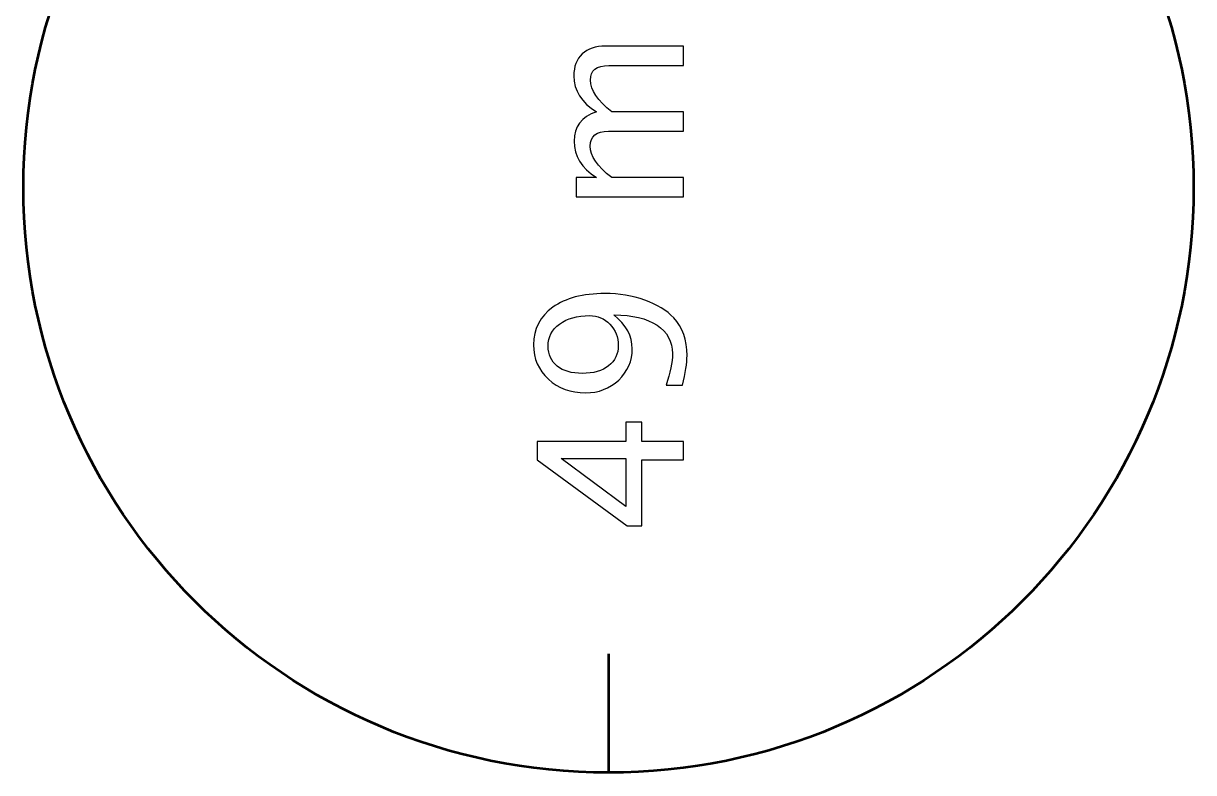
# Model space of a CAD drawing. Header units: centimetres. Extents: x -42.5 to 44.4, y -43.5 to 43.2.
# Drawn here: x -30.95 to -26.05, y 2.05 to 5.187 of the extents above; entities that cross this region are included whole.
import ezdxf

# ---------------------------------------------------------------- set-up
doc = ezdxf.new("R2010")
doc.units = ezdxf.units.CM
doc.header["$MEASUREMENT"] = 0
doc.layers.add('Layer 1', color=7, linetype='Continuous')

msp = doc.modelspace()

# ---------------------------------------------------------------- linework, layer by layer
at = {"layer": 'Layer 1', "lineweight": 53}
msp.add_ellipse((-28.5, 4.5), major_axis=(0, 2.45), ratio=1, dxfattribs=at)
at = {"layer": 'Layer 1'}
for points, knots in [([(-28.18631, 4.46006), (-28.18631, 4.46006), (-28.63505, 4.46006), (-28.63505, 4.46006), (-28.63505, 4.46006), (-28.63505, 4.46006), (-28.63505, 4.54134), (-28.63505, 4.54134), (-28.63505, 4.54134), (-28.63505, 4.54134), (-28.55024, 4.54134), (-28.55024, 4.54134), (-28.55024, 4.54134), (-28.61303, 4.58099), (-28.64436, 4.63179), (-28.64436, 4.69402), (-28.64436, 4.69402), (-28.64436, 4.754), (-28.61303, 4.79478), (-28.55024, 4.81651), (-28.55024, 4.81651), (-28.6136, 4.85503), (-28.64521, 4.90527), (-28.64521, 4.96693), (-28.64521, 4.96693), (-28.64521, 5.0063), (-28.63363, 5.03692), (-28.61035, 5.0588), (-28.61035, 5.0588), (-28.58707, 5.08067), (-28.55447, 5.09168), (-28.51256, 5.09168), (-28.51256, 5.09168), (-28.51256, 5.09168), (-28.18631, 5.09168), (-28.18631, 5.09168), (-28.18631, 5.09168), (-28.18631, 5.09168), (-28.18631, 5.0104), (-28.18631, 5.0104), (-28.18631, 5.0104), (-28.18631, 5.0104), (-28.49915, 5.0104), (-28.49915, 5.0104), (-28.49915, 5.0104), (-28.55024, 5.0104), (-28.57578, 4.99008), (-28.57578, 4.94944), (-28.57578, 4.94944), (-28.57578, 4.90724), (-28.546, 4.86293), (-28.48631, 4.81651), (-28.48631, 4.81651), (-28.48631, 4.81651), (-28.18631, 4.81651), (-28.18631, 4.81651), (-28.18631, 4.81651), (-28.18631, 4.81651), (-28.18631, 4.73523), (-28.18631, 4.73523), (-28.18631, 4.73523), (-28.18631, 4.73523), (-28.49944, 4.73523), (-28.49944, 4.73523), (-28.49944, 4.73523), (-28.55094, 4.73523), (-28.57662, 4.71463), (-28.57662, 4.67328), (-28.57662, 4.67328), (-28.57662, 4.63222), (-28.54671, 4.58819), (-28.48674, 4.54134), (-28.48674, 4.54134), (-28.48674, 4.54134), (-28.18631, 4.54134), (-28.18631, 4.54134), (-28.18631, 4.54134), (-28.18631, 4.54134), (-28.18631, 4.46006), (-28.18631, 4.46006)], [0, 0, 0, 0, 0.047619, 0.047619, 0.047619, 0.047619, 0.0952381, 0.0952381, 0.0952381, 0.0952381, 0.1428571, 0.1428571, 0.1428571, 0.1428571, 0.1904762, 0.1904762, 0.1904762, 0.1904762, 0.2380952, 0.2380952, 0.2380952, 0.2380952, 0.2857143, 0.2857143, 0.2857143, 0.2857143, 0.3333333, 0.3333333, 0.3333333, 0.3333333, 0.3809524, 0.3809524, 0.3809524, 0.3809524, 0.4285714, 0.4285714, 0.4285714, 0.4285714, 0.4761905, 0.4761905, 0.4761905, 0.4761905, 0.5238095, 0.5238095, 0.5238095, 0.5238095, 0.5714286, 0.5714286, 0.5714286, 0.5714286, 0.6190476, 0.6190476, 0.6190476, 0.6190476, 0.6666667, 0.6666667, 0.6666667, 0.6666667, 0.7142857, 0.7142857, 0.7142857, 0.7142857, 0.7619048, 0.7619048, 0.7619048, 0.7619048, 0.8095238, 0.8095238, 0.8095238, 0.8095238, 0.8571429, 0.8571429, 0.8571429, 0.8571429, 0.9047619, 0.9047619, 0.9047619, 0.9047619, 1, 1, 1, 1]), ([(-28.1897, 3.67209), (-28.1897, 3.67209), (-28.25912, 3.67209), (-28.25912, 3.67209), (-28.25912, 3.67209), (-28.24106, 3.72388), (-28.23203, 3.76791), (-28.23203, 3.80431), (-28.23203, 3.80431), (-28.23203, 3.85497), (-28.25362, 3.89462), (-28.2968, 3.92313), (-28.2968, 3.92313), (-28.33998, 3.95163), (-28.40009, 3.96588), (-28.477, 3.96588), (-28.477, 3.96588), (-28.42606, 3.92454), (-28.40052, 3.87755), (-28.40052, 3.82477), (-28.40052, 3.82477), (-28.40052, 3.77327), (-28.41943, 3.72952), (-28.45739, 3.69368), (-28.45739, 3.69368), (-28.49534, 3.65784), (-28.54149, 3.63992), (-28.5961, 3.63992), (-28.5961, 3.63992), (-28.65875, 3.63992), (-28.71068, 3.65897), (-28.75189, 3.69721), (-28.75189, 3.69721), (-28.79309, 3.73531), (-28.81369, 3.78329), (-28.81369, 3.84114), (-28.81369, 3.84114), (-28.81369, 3.90761), (-28.78702, 3.95996), (-28.73368, 3.9982), (-28.73368, 3.9982), (-28.68034, 4.03644), (-28.60739, 4.05563), (-28.51468, 4.05563), (-28.51468, 4.05563), (-28.45569, 4.05563), (-28.40024, 4.04646), (-28.34831, 4.02797), (-28.34831, 4.02797), (-28.29624, 4.00949), (-28.25588, 3.98479), (-28.22695, 3.95361), (-28.22695, 3.95361), (-28.1897, 3.91381), (-28.17107, 3.86132), (-28.17107, 3.79641), (-28.17107, 3.79641), (-28.17107, 3.76438), (-28.17728, 3.72303), (-28.1897, 3.67209)], [0, 0, 0, 0, 0.0625, 0.0625, 0.0625, 0.0625, 0.125, 0.125, 0.125, 0.125, 0.1875, 0.1875, 0.1875, 0.1875, 0.25, 0.25, 0.25, 0.25, 0.3125, 0.3125, 0.3125, 0.3125, 0.375, 0.375, 0.375, 0.375, 0.4375, 0.4375, 0.4375, 0.4375, 0.5, 0.5, 0.5, 0.5, 0.5625, 0.5625, 0.5625, 0.5625, 0.625, 0.625, 0.625, 0.625, 0.6875, 0.6875, 0.6875, 0.6875, 0.75, 0.75, 0.75, 0.75, 0.8125, 0.8125, 0.8125, 0.8125, 0.875, 0.875, 0.875, 0.875, 1, 1, 1, 1]), ([(-28.60993, 3.7212), (-28.56336, 3.7212), (-28.52653, 3.73178), (-28.49944, 3.75295), (-28.49944, 3.75295), (-28.47248, 3.77411), (-28.45894, 3.80262), (-28.45894, 3.8386), (-28.45894, 3.8386), (-28.45894, 3.87317), (-28.47065, 3.90267), (-28.49407, 3.92694), (-28.49407, 3.92694), (-28.5175, 3.95121), (-28.54586, 3.96334), (-28.57888, 3.96334), (-28.57888, 3.96334), (-28.63109, 3.96334), (-28.67315, 3.95163), (-28.7049, 3.92807), (-28.7049, 3.92807), (-28.73679, 3.90464), (-28.75273, 3.87388), (-28.75273, 3.83564), (-28.75273, 3.83564), (-28.75273, 3.79994), (-28.74003, 3.772), (-28.71463, 3.75168), (-28.71463, 3.75168), (-28.68923, 3.73136), (-28.65438, 3.7212), (-28.60993, 3.7212)], [0, 0, 0, 0, 0.1111111, 0.1111111, 0.1111111, 0.1111111, 0.2222222, 0.2222222, 0.2222222, 0.2222222, 0.3333333, 0.3333333, 0.3333333, 0.3333333, 0.4444444, 0.4444444, 0.4444444, 0.4444444, 0.5555556, 0.5555556, 0.5555556, 0.5555556, 0.6666667, 0.6666667, 0.6666667, 0.6666667, 0.7777778, 0.7777778, 0.7777778, 0.7777778, 1, 1, 1, 1]), ([(-28.18631, 3.35938), (-28.18631, 3.35938), (-28.35988, 3.35938), (-28.35988, 3.35938), (-28.35988, 3.35938), (-28.35988, 3.35938), (-28.35988, 3.08337), (-28.35988, 3.08337), (-28.35988, 3.08337), (-28.35988, 3.08337), (-28.42168, 3.08337), (-28.42168, 3.08337), (-28.42168, 3.08337), (-28.42168, 3.08337), (-28.79845, 3.35938), (-28.79845, 3.35938), (-28.79845, 3.35938), (-28.79845, 3.35938), (-28.79845, 3.43558), (-28.79845, 3.43558), (-28.79845, 3.43558), (-28.79845, 3.43558), (-28.42676, 3.43558), (-28.42676, 3.43558), (-28.42676, 3.43558), (-28.42676, 3.43558), (-28.42676, 3.51771), (-28.42676, 3.51771), (-28.42676, 3.51771), (-28.42676, 3.51771), (-28.35988, 3.51771), (-28.35988, 3.51771), (-28.35988, 3.51771), (-28.35988, 3.51771), (-28.35988, 3.43558), (-28.35988, 3.43558), (-28.35988, 3.43558), (-28.35988, 3.43558), (-28.18631, 3.43558), (-28.18631, 3.43558), (-28.18631, 3.43558), (-28.18631, 3.43558), (-28.18631, 3.35938), (-28.18631, 3.35938)], [0, 0, 0, 0, 0.0833333, 0.0833333, 0.0833333, 0.0833333, 0.1666667, 0.1666667, 0.1666667, 0.1666667, 0.25, 0.25, 0.25, 0.25, 0.3333333, 0.3333333, 0.3333333, 0.3333333, 0.4166667, 0.4166667, 0.4166667, 0.4166667, 0.5, 0.5, 0.5, 0.5, 0.5833333, 0.5833333, 0.5833333, 0.5833333, 0.6666667, 0.6666667, 0.6666667, 0.6666667, 0.75, 0.75, 0.75, 0.75, 0.8333333, 0.8333333, 0.8333333, 0.8333333, 1, 1, 1, 1]), ([(-28.42676, 3.16366), (-28.42676, 3.16366), (-28.42676, 3.36446), (-28.42676, 3.36446), (-28.42676, 3.36446), (-28.42676, 3.36446), (-28.69798, 3.36446), (-28.69798, 3.36446), (-28.69798, 3.36446), (-28.69798, 3.36446), (-28.42676, 3.16366), (-28.42676, 3.16366)], [0, 0, 0, 0, 0.25, 0.25, 0.25, 0.25, 0.5, 0.5, 0.5, 0.5, 1, 1, 1, 1])]:
    msp.add_open_spline(points, degree=3, knots=knots, dxfattribs=at)
at = {"layer": 'Layer 1', "lineweight": 53}
for points in [[(-28.5, 2.54693), (-28.5, 2.54693), (-28.5, 2.05), (-28.5, 2.05)], [(-28.5, 2.05), (-28.5, 2.05), (-28.5, 2.05), (-28.5, 2.05)]]:
    msp.add_open_spline(points, degree=3, dxfattribs=at)

doc.saveas('drawing.dxf')
